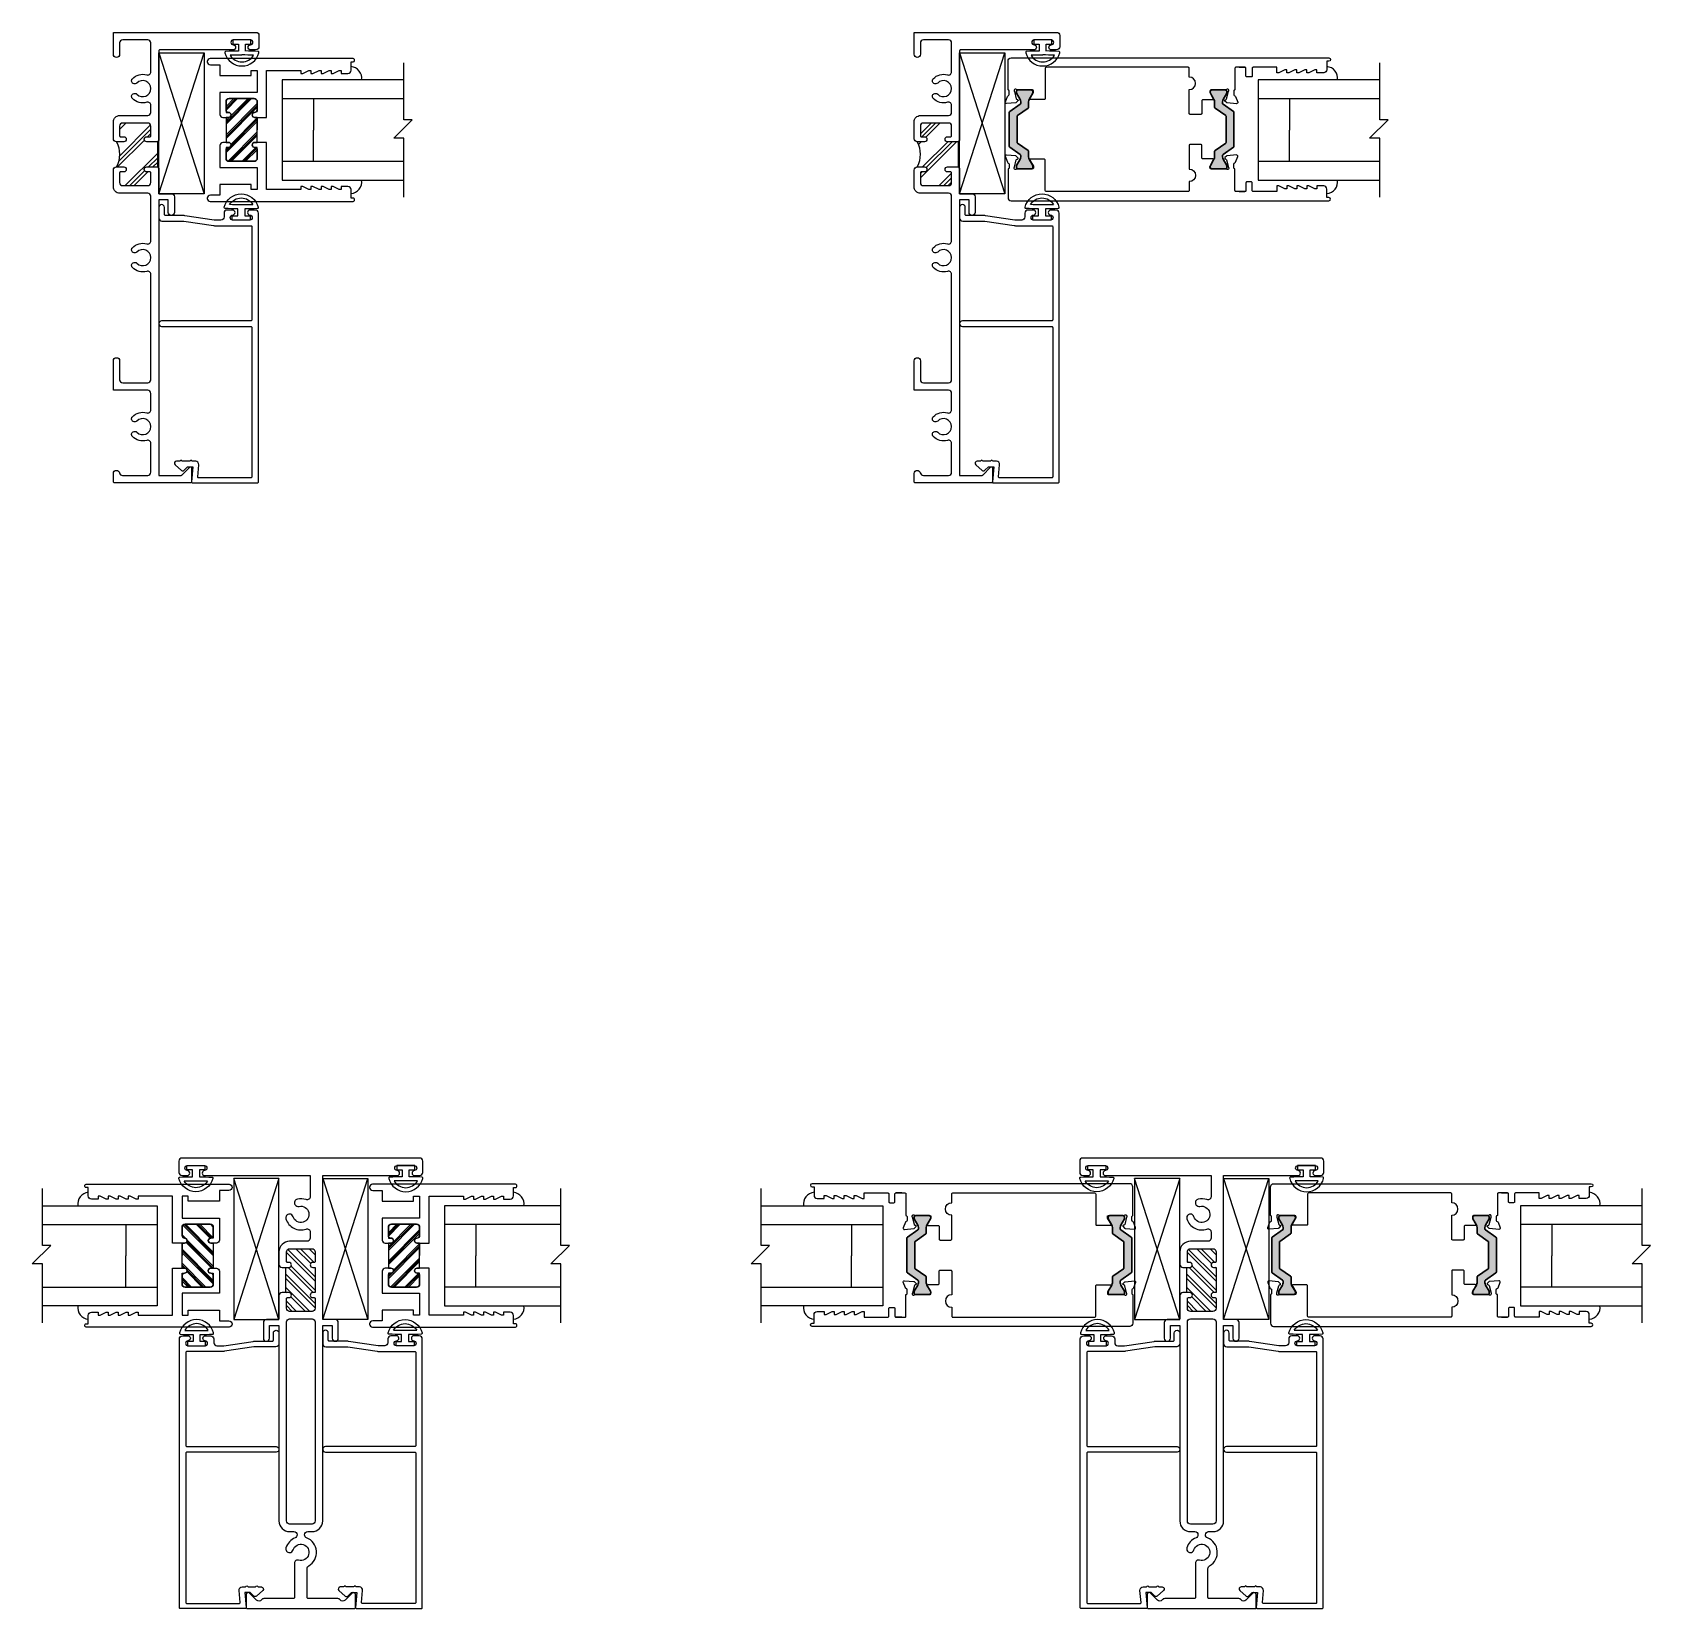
# Model space of a CAD drawing. Extents: x -7 to 79, y -106 to 76.
# Drawn here: x 5.76 to 21.93, y -7.96 to 7.78 of the extents above; entities that cross this region are included whole.
import ezdxf

# ---------------------------------------------------------------- set-up
doc = ezdxf.new("R2010")
doc.units = 0
doc.header["$MEASUREMENT"] = 0
doc.layers.get('0').update_dxf_attribs({"linetype": 'CONTINUOUS'})
for name, color, linetype in [('FRAME', 1, 'CONTINUOUS'), ('GEOMETRY', 1, 'CONTINUOUS'), ('GLASS', 7, 'CONTINUOUS'), ('MISC.', 7, 'CONTINUOUS'), ('TEXT', 7, 'CONTINUOUS'), ('VENT', 5, 'CONTINUOUS')]:
    doc.layers.add(name, color=color, linetype=linetype)

# ---------------------------------------------------------------- blocks, each defined once
blk = doc.blocks.new('3073 FIXED STILE')
at = {"linetype": 'Continuous'}
h = blk.add_hatch(dxfattribs=at)
h.set_pattern_fill('PLAST', scale=0.4, angle=-45, style=0)
h.set_pattern_definition([(315, (-24.43819, 6.21396), (0.07071068, 0.07071068), []), (315, (-24.42935, 6.2228), (0.07071068, 0.07071068), []), (315, (-24.42051, 6.23164), (0.07071068, 0.07071068), [])])
edge = h.paths.add_edge_path()
edge.add_line((0, 0.125), (0, -0.125))
edge.add_line((0, -0.125), (-0.027, -0.125))
edge.add_arc((-0.027, -0.15), 0.025, 90, 274.5812)
edge.add_line((-0.025, -0.175), (0, -0.175))
edge.add_line((0, -0.175), (0, -0.282))
edge.add_arc((-0.031, -0.282), 0.031, 270, 360, ccw=False)
edge.add_line((-0.031, -0.313), (-0.281, -0.313))
edge.add_arc((-0.281, -0.282), 0.031, 180, 270, ccw=False)
edge.add_line((-0.312, -0.282), (-0.312, -0.175))
edge.add_line((-0.312, -0.175), (-0.287, -0.175))
edge.add_arc((-0.287, -0.15), 0.025, 270, 445.4188)
edge.add_line((-0.285, -0.125), (-0.312, -0.125))
edge.add_line((-0.312, -0.125), (-0.312, 0.125))
edge.add_line((-0.312, 0.125), (-0.287, 0.125))
edge.add_arc((-0.287, 0.15), 0.025, 270, 445.4188)
edge.add_arc((-0.283, 0.205), 0.0297, 188.9864, 265.4188, ccw=False)
edge.add_line((-0.312, 0.2), (-0.312, 0.282))
edge.add_arc((-0.281, 0.282), 0.031, 90, 180, ccw=False)
edge.add_line((-0.281, 0.313), (-0.031, 0.313))
edge.add_arc((-0.031, 0.282), 0.031, 0, 90, ccw=False)
edge.add_line((0, 0.282), (0, 0.175))
edge.add_line((0, 0.175), (-0.025, 0.175))
edge.add_arc((-0.025, 0.15), 0.025, 90, 269.9954)
edge.add_line((-0.025, 0.125), (0, 0.125))
at = {"color": 7}
blk.add_line((-0.312, 0.125), (-0.312, 0), dxfattribs=at)
for points in [[(-0.312, 0.2, 0.414214), (-0.287, 0.175, -0.414214), (-0.262, 0.15), (-0.262, 0.149, -0.414214), (-0.286, 0.125), (-0.406, 0.125), (-0.406, 0.595), (-0.749, 0.595), (-0.749, 0.565), (-0.769, 0.565), (-0.829, 0.595), (-0.849, 0.595), (-0.849, 0.565), (-0.869, 0.565), (-0.929, 0.595), (-0.949, 0.595), (-0.949, 0.565), (-0.969, 0.565), (-1.029, 0.595), (-1.049, 0.595), (-1.049, 0.565), (-1.069, 0.565), (-1.129, 0.595), (-1.149, 0.595), (-1.149, 0.565), (-1.218, 0.565, -0.414214), (-1.249, 0.596), (-1.249, 0.681), (-1.27, 0.681, -0.414214), (-1.285, 0.696), (-1.285, 0.698, -0.414214), (-1.27, 0.713), (0.151, 0.713), (0.157, 0.713, -0.414214), (0.187, 0.683), (0.187, 0.682, -0.414214), (0.156, 0.651), (0.062, 0.651), (0.062, 0.544), (-0.25, 0.544), (-0.25, 0.594), (-0.312, 0.594), (-0.312, 0.375), (0.062, 0.375), (0.062, 0.156, -0.414214), (0.031, 0.125), (-0.026, 0.125, -0.414214), (-0.05, 0.149), (-0.05, 0.151, -0.414214), (-0.026, 0.175), (-0.025, 0.175, 0.414214), (0, 0.2), (0, 0.282, 0.414214), (-0.031, 0.313), (-0.281, 0.313, 0.414214), (-0.312, 0.282)], [(-1.285, -0.696, -0.414214), (-1.27, -0.681), (-1.249, -0.681), (-1.249, -0.596, -0.414214), (-1.218, -0.565), (-1.149, -0.565), (-1.149, -0.595), (-1.129, -0.595), (-1.069, -0.565), (-1.049, -0.565), (-1.049, -0.595), (-1.029, -0.595), (-0.969, -0.565), (-0.949, -0.565), (-0.949, -0.595), (-0.929, -0.595), (-0.869, -0.565), (-0.849, -0.565), (-0.849, -0.595), (-0.829, -0.595), (-0.769, -0.565), (-0.749, -0.565), (-0.749, -0.595), (-0.406, -0.595), (-0.406, -0.125), (-0.286, -0.125, -0.414214), (-0.262, -0.149), (-0.262, -0.15, -0.414214), (-0.287, -0.175, 0.414214), (-0.312, -0.2), (-0.312, -0.282, 0.414214), (-0.281, -0.313), (-0.031, -0.313, 0.414214), (0, -0.282), (0, -0.2, 0.414214), (-0.025, -0.175), (-0.026, -0.175, -0.414214), (-0.05, -0.151), (-0.05, -0.149, -0.414214), (-0.026, -0.125), (0.031, -0.125, -0.414214), (0.062, -0.156), (0.062, -0.375), (-0.312, -0.375), (-0.312, -0.594), (-0.25, -0.594), (-0.25, -0.544), (0.062, -0.544), (0.062, -0.651), (0.156, -0.651, -0.414214), (0.187, -0.682), (0.187, -0.683, -0.414214), (0.157, -0.713), (0.151, -0.713), (-1.27, -0.713, -0.414214), (-1.285, -0.698)]]:
    blk.add_lwpolyline(points, format="xyb", close=True)
blk.add_lwpolyline([(0, 0.125), (0, -0.125), (-0.027, -0.125, 1.0408), (-0.025, -0.175), (0, -0.175), (0, -0.282, -0.414214), (-0.031, -0.313), (-0.281, -0.313, -0.414214), (-0.312, -0.282), (-0.312, -0.175), (-0.287, -0.175, 0.9608), (-0.285, -0.125), (-0.312, -0.125), (-0.312, 0.125), (-0.287, 0.125, 0.9608), (-0.285, 0.175, -0.346439), (-0.312, 0.2), (-0.312, 0.282, -0.414214), (-0.281, 0.313), (-0.031, 0.313, -0.414214), (0, 0.282), (0, 0.175), (-0.025, 0.175, 0.99996), (-0.025, 0.125)], format="xyb", close=True, dxfattribs=at)
blk = doc.blocks.new('3773-Lead Stile')
h = blk.add_hatch(color=7)
h.dxf.hatch_style = 1
h.paths.add_polyline_path([(0.148, 0.131, -0.244698), (0.152, 0.137), (0.258, 0.211, 0.244698), (0.263, 0.221), (0.263, 0.276, -0.131652), (0.269, 0.299), (0.282, 0.323), (0.305, 0.362, 0.131652), (0.306, 0.366), (0.306, 0.378, 0.414214), (0.29, 0.394), (0.156, 0.394, 0.414214), (0.141, 0.378), (0.141, 0.366, 0.131652), (0.142, 0.362), (0.164, 0.323), (0.178, 0.299, -0.131652), (0.184, 0.276), (0.184, 0.262, -0.244698), (0.179, 0.252), (0.075, 0.179, 0.244698), (0.07, 0.17), (0.07, -0.17, 0.244698), (0.075, -0.179), (0.179, -0.252, -0.103471), (0.182, -0.256, -0.13774), (0.184, -0.262), (0.184, -0.276, -0.131652), (0.178, -0.299), (0.142, -0.362, 0.131652), (0.141, -0.366), (0.141, -0.378, 0.414214), (0.156, -0.394), (0.29, -0.394, 0.414214), (0.306, -0.378), (0.306, -0.366, 0.137872), (0.305, -0.361), (0.305, -0.361), (0.269, -0.299, -0.131652), (0.263, -0.276), (0.263, -0.221, 0.244698), (0.258, -0.211), (0.152, -0.137, -0.244698), (0.148, -0.131)])
h = blk.add_hatch(color=7)
h.dxf.hatch_style = 1
h.paths.add_polyline_path([(2.315, 0.17, 0.244698), (2.31, 0.179), (2.206, 0.252, -0.244698), (2.2, 0.262), (2.2, 0.276, -0.131652), (2.207, 0.299), (2.22, 0.323), (2.243, 0.362, 0.131652), (2.244, 0.366), (2.244, 0.378, 0.414214), (2.228, 0.394), (2.094, 0.394, 0.414214), (2.078, 0.378), (2.078, 0.366, 0.131652), (2.08, 0.362), (2.102, 0.323), (2.115, 0.299, -0.131652), (2.122, 0.276), (2.122, 0.221, 0.244698), (2.127, 0.211), (2.233, 0.137, -0.244698), (2.236, 0.131), (2.236, -0.131, -0.244698), (2.233, -0.137), (2.127, -0.211, 0.244698), (2.122, -0.221), (2.122, -0.276, -0.131652), (2.115, -0.299), (2.08, -0.362, 0.131652), (2.078, -0.366), (2.078, -0.378, 0.414214), (2.094, -0.394), (2.228, -0.394, 0.414214), (2.244, -0.378), (2.244, -0.366, 0.131652), (2.243, -0.362), (2.207, -0.299, -0.131652), (2.2, -0.276), (2.2, -0.262, -0.13774), (2.202, -0.256, -0.103471), (2.206, -0.252), (2.31, -0.179, 0.244698), (2.315, -0.17)])
for points in [[(2.367, 0.62), (2.425, 0.62), (2.335, 0.62, 0.414214), (2.325, 0.61), (2.325, 0.394, 0.414214), (2.313, 0.382), (2.313, 0.346, 0.359508), (2.323, 0.335, -0.263725), (2.331, 0.327), (2.352, 0.272, -0.548619), (2.339, 0.256), (2.246, 0.264, -0.176327), (2.239, 0.268), (2.225, 0.282, -0.57735), (2.228, 0.295), (2.233, 0.296, 0.267949), (2.241, 0.305), (2.261, 0.38, 0.065543), (2.262, 0.383), (2.262, 0.39, 0.6885), (2.241, 0.398, -0.213422), (2.232, 0.394), (2.086, 0.394, 0.414214), (2.075, 0.382), (2.075, 0.373, 0.137872), (2.076, 0.367), (2.11, 0.307, -0.585524), (2.103, 0.295), (2.003, 0.295, 0.414214), (1.993, 0.285), (1.993, 0.16, -0.414214), (1.983, 0.15), (1.878, 0.15, -0.414214), (1.868, 0.16), (1.868, 0.397, 1), (1.868, 0.522), (1.868, 0.61, 0.414214), (1.858, 0.62), (0.438, 0.62, 0.406968), (0.428, 0.609), (0.428, 0.307, -0.414214), (0.418, 0.297), (0.282, 0.297, -0.585524), (0.276, 0.309), (0.312, 0.367, 0.137872), (0.313, 0.374), (0.313, 0.382, 0.414214), (0.302, 0.394), (0.149, 0.394, -0.213422), (0.141, 0.398, 0.6885), (0.12, 0.39), (0.12, 0.381, 0.065543), (0.121, 0.378), (0.14, 0.306, 0.267949), (0.148, 0.298), (0.153, 0.297, -0.57735), (0.156, 0.284), (0.142, 0.27, -0.176327), (0.135, 0.266), (0.043, 0.258, -0.548619), (0.031, 0.274), (0.031, 0.274), (0.051, 0.328, -0.263725), (0.06, 0.336, 0.359508), (0.069, 0.347), (0.069, 0.382, 0.414214), (0.058, 0.394), (0.058, 0.681, -0.414214), (0.089, 0.713), (3.263, 0.713, -1), (3.263, 0.681), (3.243, 0.681), (3.243, 0.596, -0.414214), (3.212, 0.565), (3.143, 0.565), (3.143, 0.595), (3.123, 0.595), (3.063, 0.565), (3.043, 0.565), (3.043, 0.595), (3.023, 0.595), (2.963, 0.565), (2.943, 0.565), (2.943, 0.595), (2.923, 0.595), (2.863, 0.565), (2.843, 0.565), (2.843, 0.595), (2.823, 0.595), (2.763, 0.565), (2.743, 0.565), (2.743, 0.62), (2.507, 0.62, 0.414214), (2.497, 0.61), (2.497, 0.533, -0.414214), (2.487, 0.523), (2.445, 0.523, -0.414214), (2.435, 0.533), (2.435, 0.61, 0.414214), (2.425, 0.62)], [(2.367, -0.62), (2.425, -0.62), (2.335, -0.62, -0.414214), (2.325, -0.61), (2.325, -0.394, -0.414214), (2.313, -0.382), (2.313, -0.346, -0.359508), (2.323, -0.335, 0.263725), (2.331, -0.327), (2.352, -0.272, 0.548619), (2.339, -0.256), (2.246, -0.264, 0.176327), (2.239, -0.268), (2.225, -0.282, 0.57735), (2.228, -0.295), (2.233, -0.296, -0.267949), (2.241, -0.305), (2.261, -0.38, -0.065543), (2.262, -0.383), (2.262, -0.39, -0.6885), (2.241, -0.398, 0.213422), (2.232, -0.394), (2.086, -0.394, -0.414214), (2.075, -0.382), (2.075, -0.373, -0.137872), (2.076, -0.367), (2.11, -0.307, 0.585524), (2.103, -0.295), (2.003, -0.295, -0.414214), (1.993, -0.285), (1.993, -0.16, 0.414214), (1.983, -0.15), (1.878, -0.15, 0.414214), (1.868, -0.16), (1.868, -0.397, -1), (1.868, -0.522), (1.868, -0.61, -0.414214), (1.858, -0.62), (0.438, -0.62, -0.406968), (0.428, -0.609), (0.428, -0.307, 0.414214), (0.418, -0.297), (0.282, -0.297, 0.585524), (0.276, -0.309), (0.312, -0.367, -0.137872), (0.313, -0.374), (0.313, -0.382, -0.414214), (0.302, -0.394), (0.149, -0.394, 0.213422), (0.141, -0.398, -0.6885), (0.12, -0.39), (0.12, -0.381, -0.065543), (0.121, -0.378), (0.14, -0.306, -0.267949), (0.148, -0.298), (0.153, -0.297, 0.57735), (0.156, -0.284), (0.142, -0.27, 0.176327), (0.135, -0.266), (0.043, -0.258, 0.548619), (0.031, -0.274), (0.031, -0.274), (0.051, -0.328, 0.263725), (0.06, -0.336, -0.359508), (0.069, -0.347), (0.069, -0.382, -0.414214), (0.058, -0.394), (0.058, -0.681, 0.414214), (0.089, -0.713), (3.263, -0.713, 1), (3.263, -0.681), (3.243, -0.681), (3.243, -0.596, 0.414214), (3.212, -0.565), (3.143, -0.565), (3.143, -0.595), (3.123, -0.595), (3.063, -0.565), (3.043, -0.565), (3.043, -0.595), (3.023, -0.595), (2.963, -0.565), (2.943, -0.565), (2.943, -0.595), (2.923, -0.595), (2.863, -0.565), (2.843, -0.565), (2.843, -0.595), (2.823, -0.595), (2.763, -0.565), (2.743, -0.565), (2.743, -0.62), (2.507, -0.62, -0.414214), (2.497, -0.61), (2.497, -0.533, 0.414214), (2.487, -0.523), (2.445, -0.523, 0.414214), (2.435, -0.533), (2.435, -0.61, -0.414214), (2.425, -0.62)]]:
    blk.add_lwpolyline(points, format="xyb")
at = {"color": 7, "lineweight": 30}
for points in [[(0.148, 0.131), (0.148, -0.131, 0.244698), (0.152, -0.137), (0.258, -0.211, -0.244698), (0.263, -0.221), (0.263, -0.276, 0.131652), (0.269, -0.299), (0.305, -0.362, -0.131652), (0.306, -0.366), (0.306, -0.378, -0.414214), (0.29, -0.394), (0.156, -0.394, -0.414214), (0.141, -0.378), (0.141, -0.366, -0.131652), (0.142, -0.362), (0.178, -0.299, 0.131652), (0.184, -0.276), (0.184, -0.262, 0.13774), (0.182, -0.256, 0.103471), (0.179, -0.252), (0.075, -0.179, -0.244698), (0.07, -0.17), (0.07, 0.17, -0.244698), (0.075, 0.179), (0.179, 0.252, 0.244698), (0.184, 0.262), (0.184, 0.276, 0.131652), (0.178, 0.299), (0.164, 0.323), (0.142, 0.362, -0.131652), (0.141, 0.366), (0.141, 0.378, -0.414214), (0.156, 0.394), (0.29, 0.394, -0.414214), (0.306, 0.378), (0.306, 0.366, -0.131652), (0.305, 0.362), (0.282, 0.323), (0.269, 0.299, 0.131652), (0.263, 0.276), (0.263, 0.221, -0.244698), (0.258, 0.211), (0.152, 0.137, 0.244698)], [(2.236, 0.131), (2.236, -0.131, -0.244698), (2.233, -0.137), (2.127, -0.211, 0.244698), (2.122, -0.221), (2.122, -0.276, -0.131652), (2.115, -0.299), (2.08, -0.362, 0.131652), (2.078, -0.366), (2.078, -0.378, 0.414214), (2.094, -0.394), (2.228, -0.394, 0.414214), (2.244, -0.378), (2.244, -0.366, 0.131652), (2.243, -0.362), (2.207, -0.299, -0.131652), (2.2, -0.276), (2.2, -0.262, -0.13774), (2.202, -0.256, -0.103471), (2.206, -0.252), (2.31, -0.179, 0.244698), (2.315, -0.17), (2.315, 0.17, 0.244698), (2.31, 0.179), (2.206, 0.252, -0.244698), (2.2, 0.262), (2.2, 0.276, -0.131652), (2.207, 0.299), (2.22, 0.323), (2.243, 0.362, 0.131652), (2.244, 0.366), (2.244, 0.378, 0.414214), (2.228, 0.394), (2.094, 0.394, 0.414214), (2.078, 0.378), (2.078, 0.366, 0.131652), (2.08, 0.362), (2.102, 0.323), (2.115, 0.299, -0.131652), (2.122, 0.276), (2.122, 0.221, 0.244698), (2.127, 0.211), (2.233, 0.137, -0.244698)]]:
    blk.add_lwpolyline(points, format="xyb", close=True, dxfattribs=at)
blk = doc.blocks.new('25031')
at = {"layer": 'GEOMETRY', "color": 5}
for p, q in [((-0.035, 0.042), (-0.09, 0.042)), ((-0.09, 0.042), (-0.09, 0)), ((-0.09, 0), (0.09, 0)), ((-0.035, 0.112), (-0.035, 0.042)), ((0.035, 0.042), (0.035, 0.112)), ((0.09, 0.042), (0.035, 0.042)), ((0.09, 0), (0.09, 0.042))]:
    blk.add_line(p, q, dxfattribs=at)
for centre, radius, start, end in [((0, 0.086), 0.175, 14.1622, 165.8685), ((0, 0.086), 0.135, 30.4808, 149.5259), ((-0.16, 0.126), 0.01, 165.8685, 267.1063), ((0, 3.29), 3.179, 267.1063, 269.3654), ((0, 3.29), 3.139, 267.8759, 269.9963), ((0.005, 3.056), 2.904, 269.9005, 272.1922), ((0.005, 3.056), 2.944, 270.5829, 273.0223), ((0.16, 0.126), 0.01, 273.0223, 14.1622)]:
    blk.add_arc(centre, radius, start, end, dxfattribs=at)
blk = doc.blocks.new('3809 BLOCK FRAME')
h = blk.add_hatch()
h.set_pattern_fill('PLAST', color=256, angle=45, style=0)
h.set_pattern_definition([(45, (-4.25098, -6.643), (-0.176777, 0.176777), []), (45, (-4.27308, -6.6209), (-0.176777, 0.176777), []), (45, (-4.29517, -6.5988), (-0.176777, 0.176777), [])])
edge = h.paths.add_edge_path()
edge.add_arc((-0.937, 0.093), 0.031, 270, 360, ccw=False)
edge.add_line((-0.937, 0.062), (-1.033, 0.062))
edge.add_arc((-1.033, 0.072), 0.01, 180, 270, ccw=False)
edge.add_line((-1.043, 0.072), (-1.043, 0.103))
edge.add_arc((-1.068, 0.103), 0.025, 360, 450)
edge.add_arc((-1.068, 0.103), 0.025, 90, 180)
edge.add_line((-1.093, 0.103), (-1.093, 0.031))
edge.add_arc((-1.218, -0.221), 0.281, 63.5092, 116.4908)
edge.add_line((-1.344, 0.031), (-1.344, 0.103))
edge.add_arc((-1.369, 0.103), 0.025, 0, 90)
edge.add_arc((-1.369, 0.103), 0.025, 90, 180)
edge.add_line((-1.394, 0.103), (-1.394, 0.072))
edge.add_arc((-1.404, 0.072), 0.01, 270, 360, ccw=False)
edge.add_line((-1.404, 0.062), (-1.5, 0.062))
edge.add_arc((-1.5, 0.093), 0.031, 180, 270, ccw=False)
edge.add_line((-1.531, 0.093), (-1.531, 0.343))
edge.add_arc((-1.5, 0.343), 0.031, 90, 180, ccw=False)
edge.add_line((-1.5, 0.374), (-1.404, 0.374))
edge.add_arc((-1.404, 0.364), 0.01, 0, 90, ccw=False)
edge.add_line((-1.394, 0.364), (-1.394, 0.333))
edge.add_arc((-1.369, 0.333), 0.025, 180, 270)
edge.add_arc((-1.369, 0.333), 0.025, 270, 360)
edge.add_line((-1.344, 0.333), (-1.344, 0.439))
edge.add_line((-1.344, 0.439), (-1.093, 0.439))
edge.add_line((-1.093, 0.439), (-1.093, 0.333))
edge.add_arc((-1.068, 0.333), 0.025, 180, 270)
edge.add_arc((-1.068, 0.333), 0.025, 270, 360)
edge.add_line((-1.043, 0.333), (-1.043, 0.364))
edge.add_arc((-1.033, 0.364), 0.01, 90, 180, ccw=False)
edge.add_line((-1.033, 0.374), (-0.937, 0.374))
edge.add_arc((-0.937, 0.343), 0.031, 0, 90, ccw=False)
edge.add_line((-0.906, 0.343), (-0.906, 0.093))
blk.add_line((-1.093, 0.439), (-1.344, 0.439))
for points in [[(-1.093, 0.439), (-1.093, 0.333, 0.414214), (-1.068, 0.308, 0.414214), (-1.043, 0.333), (-1.043, 0.364, -0.414214), (-1.033, 0.374), (-0.937, 0.374, -0.414214), (-0.906, 0.343), (-0.906, 0.093, -0.414214), (-0.937, 0.062), (-1.033, 0.062, -0.414214), (-1.043, 0.072), (-1.043, 0.103, 0.414214), (-1.068, 0.128), (-1.068, 0.128, 0.414214), (-1.093, 0.103), (-1.093, 0.031, 0.414214), (-1.062, 0), (-0.893, 0, 0.414214), (-0.831, 0.062), (-0.831, 0.343, -0.414214), (-0.8, 0.374), (-0.729, 0.374, -0.5024), (-0.699, 0.334, 0.280293), (-0.661, 0.19, 0.498955), (-0.613, 0.198), (-0.613, 0.198, 0.334263), (-0.618, 0.235, -2.470836), (-0.506, 0.235, 0.334263), (-0.511, 0.198, 0.498955), (-0.463, 0.19, 0.280293), (-0.425, 0.334, -0.5024), (-0.395, 0.374), (-0.106, 0.374, -0.414214), (-0.075, 0.343), (-0.075, 0.093, -0.414214), (-0.106, 0.062), (-0.219, 0.062, 0.414214), (-0.25, 0.031, 0.414214), (-0.219, 0), (0, 0), (0, 1.423, 0.414214), (-0.031, 1.454), (-0.144, 1.454, 0.414214), (-0.175, 1.423), (-0.175, 1.371, 0.414214), (-0.15, 1.346), (-0.15, 1.346, 0.399638), (-0.125, 1.37, -0.399638), (-0.1, 1.394), (-0.1, 1.394, -0.414214), (-0.075, 1.369), (-0.075, 1.199, -0.414214), (-0.1, 1.174), (-0.1, 1.174, -0.399638), (-0.125, 1.198, 0.399638), (-0.15, 1.221, 0.414214), (-0.175, 1.196), (-0.175, 0.464, -0.414214), (-0.185, 0.454), (-1.078, 0.454), (-1.093, 0.439)], [(-1.344, 0.439), (-1.344, 0.439), (-1.359, 0.454), (-1.612, 0.454), (-1.612, 0.579, 0.414214), (-1.643, 0.61), (-1.799, 0.61, 0.414214), (-1.83, 0.579, 0.414214), (-1.799, 0.548), (-1.674, 0.548), (-1.674, 0.454), (-4.425, 0.454), (-4.425, 0.678, -0.198912), (-4.422, 0.685), (-4.343, 0.764, 0.668179), (-4.35, 0.781), (-4.49, 0.781, 0.414214), (-4.5, 0.771), (-4.5, 0.01, 0.414214), (-4.49, 0), (-4.406, 0, 0.414214), (-4.375, 0.031, 0.358249), (-4.4, 0.061, -0.358249), (-4.425, 0.092), (-4.425, 0.343, -0.414214), (-4.394, 0.374), (-4.105, 0.374, -0.5024), (-4.075, 0.334, 0.280293), (-4.037, 0.19, 0.498955), (-3.989, 0.198, 0.334263), (-3.994, 0.235, -2.470836), (-3.882, 0.235, 0.334263), (-3.887, 0.198, 0.498955), (-3.839, 0.19, 0.280293), (-3.801, 0.334, -0.5024), (-3.771, 0.374), (-3.606, 0.374, -0.414214), (-3.575, 0.343), (-3.575, 0), (-3.281, 0, 0.414214), (-3.25, 0.031, 0.414214), (-3.281, 0.062), (-3.469, 0.062, -0.414214), (-3.5, 0.093), (-3.5, 0.343, -0.414214), (-3.469, 0.374), (-2.417, 0.374, -0.5024), (-2.387, 0.334, 0.280293), (-2.349, 0.19, 0.498955), (-2.301, 0.198, 0.334263), (-2.306, 0.235, -2.470836), (-2.194, 0.235, 0.334263), (-2.199, 0.198, 0.498955), (-2.151, 0.19, 0.280293), (-2.113, 0.334, -0.5024), (-2.083, 0.374), (-1.637, 0.374, -0.414214), (-1.606, 0.343), (-1.606, 0.062, 0.414214), (-1.544, 0), (-1.375, 0, 0.414214), (-1.344, 0.031), (-1.344, 0.103, 0.414214), (-1.369, 0.128, 0.414214), (-1.394, 0.103), (-1.394, 0.072, -0.414214), (-1.404, 0.062), (-1.5, 0.062, -0.414214), (-1.531, 0.093), (-1.531, 0.343, -0.414214), (-1.5, 0.374), (-1.404, 0.374, -0.414214), (-1.394, 0.364), (-1.394, 0.333, 0.414214), (-1.369, 0.308, 0.414214), (-1.344, 0.333), (-1.344, 0.439)]]:
    blk.add_lwpolyline(points, format="xyb")
blk.add_arc((-1.218, -0.221), 0.281, 63.5092, 116.4908)

msp = doc.modelspace()

# ---------------------------------------------------------------- hatches: boundary and pattern name
h = msp.add_hatch()
h.set_pattern_fill('ANSI32', color=256, scale=0.25, angle=90, style=0)
h.set_pattern_definition([(135, (-10.16919, -13.25056), (-0.06629126, -0.06629126), []), (135, (-10.16919, -13.20637), (-0.06629126, -0.06629126), [])])
h.paths.add_polyline_path([(8.584, -4.805), (8.584, -4.554), (8.559, -4.554, -1), (8.559, -4.504), (8.574, -4.504, 0.414214), (8.584, -4.494), (8.584, -4.398, 0.414214), (8.553, -4.367), (8.328, -4.367, 0.414214), (8.297, -4.398), (8.297, -4.494, 0.414214), (8.307, -4.504), (8.322, -4.504, -1), (8.322, -4.554), (8.288, -4.554), (8.288, -4.805), (8.322, -4.805, -1), (8.322, -4.855), (8.307, -4.855, 0.414214), (8.297, -4.865), (8.297, -4.961, 0.414214), (8.328, -4.992), (8.553, -4.992, 0.414214), (8.584, -4.961), (8.584, -4.865, 0.414214), (8.574, -4.855), (8.559, -4.855, -1), (8.559, -4.805)])
h = msp.add_hatch()
h.set_pattern_fill('ANSI32', color=256, scale=0.25, angle=90, style=0)
h.set_pattern_definition([(135, (-1.16919, -13.25056), (-0.06629126, -0.06629126), []), (135, (-1.16919, -13.20637), (-0.06629126, -0.06629126), [])])
h.paths.add_polyline_path([(17.584, -4.805), (17.584, -4.554), (17.559, -4.554, -1), (17.559, -4.504), (17.574, -4.504, 0.414214), (17.584, -4.494), (17.584, -4.398, 0.414214), (17.553, -4.367), (17.328, -4.367, 0.414214), (17.297, -4.398), (17.297, -4.494, 0.414214), (17.307, -4.504), (17.322, -4.504, -1), (17.322, -4.554), (17.288, -4.554), (17.288, -4.805), (17.322, -4.805, -1), (17.322, -4.855), (17.307, -4.855, 0.414214), (17.297, -4.865), (17.297, -4.961, 0.414214), (17.328, -4.992), (17.553, -4.992, 0.414214), (17.584, -4.961), (17.584, -4.865, 0.414214), (17.574, -4.855), (17.559, -4.855, -1), (17.559, -4.805)])

# ---------------------------------------------------------------- linework, layer by layer
at = {"color": 7}
for p, q in [((9.471, 7.118), (8.254, 7.118)), ((8.567, 7.118), (8.567, 6.806)), ((19.22, 7.118), (18.003, 7.118)), ((18.316, 7.118), (18.316, 6.806)), ((8.567, 6.493), (8.567, 6.806)), ((18.316, 6.493), (18.316, 6.806)), ((9.471, 6.493), (8.254, 6.493)), ((19.22, 6.493), (18.003, 6.493)), ((5.86, -4.125), (7.005, -4.125)), ((6.692, -4.125), (6.692, -4.437)), ((11.039, -4.125), (9.877, -4.125)), ((10.189, -4.125), (10.189, -4.437)), ((13.04, -4.125), (14.256, -4.125)), ((13.943, -4.125), (13.943, -4.437)), ((21.842, -4.125), (20.626, -4.125)), ((20.938, -4.125), (20.938, -4.437)), ((6.692, -4.75), (6.692, -4.437)), ((10.189, -4.75), (10.189, -4.437)), ((13.943, -4.75), (13.943, -4.437)), ((20.938, -4.75), (20.938, -4.437)), ((5.86, -4.75), (7.005, -4.75)), ((11.039, -4.75), (9.877, -4.75)), ((13.04, -4.75), (14.256, -4.75)), ((21.842, -4.75), (20.626, -4.75))]:
    msp.add_line(p, q, dxfattribs=at)
for points in [[(9.471, 7.306), (8.254, 7.306), (8.254, 6.806), (8.254, 6.306), (9.471, 6.306)], [(19.22, 7.306), (18.003, 7.306), (18.003, 6.806), (18.003, 6.306), (19.22, 6.306)], [(5.86, -3.937), (7.005, -3.937), (7.005, -4.437), (7.005, -4.937), (5.86, -4.937)], [(11.039, -3.937), (9.877, -3.937), (9.877, -4.437), (9.877, -4.937), (11.039, -4.937)], [(13.04, -3.937), (14.256, -3.937), (14.256, -4.437), (14.256, -4.937), (13.04, -4.937)], [(21.842, -3.937), (20.626, -3.937), (20.626, -4.437), (20.626, -4.937), (21.842, -4.937)]]:
    msp.add_lwpolyline(points, dxfattribs=at)
for centre, start, end in [((8.933, 7.324), 350.759, 85.3773), ((18.682, 7.324), 350.759, 85.3773), ((8.933, 6.287), 274.6227, 9.241), ((18.682, 6.287), 274.6227, 9.241), ((6.327, -3.919), 94.6227, 189.241), ((10.555, -3.919), 350.759, 85.3773), ((13.578, -3.919), 94.6227, 189.241), ((21.304, -3.919), 350.759, 85.3773), ((6.327, -4.956), 170.759, 265.3773), ((10.555, -4.956), 274.6227, 9.241), ((13.578, -4.956), 170.759, 265.3773), ((21.304, -4.956), 274.6227, 9.241)]:
    msp.add_arc(centre, 0.116, start, end)
at = {"layer": 'FRAME'}
for points in [[(7.942, 3.332), (7.42, 3.332, -0.440011), (7.41, 3.343), (7.421, 3.464, 0.440011), (7.39, 3.498), (7.361, 3.498, -0.267949), (7.352, 3.503, 0.57735), (7.335, 3.503, -0.267949), (7.326, 3.498), (7.261, 3.498, -0.267949), (7.252, 3.503, 0.57735), (7.235, 3.503, -0.267949), (7.226, 3.498), (7.197, 3.498, 0.691708), (7.184, 3.463), (7.248, 3.407, 0.395486), (7.275, 3.408), (7.309, 3.442), (7.363, 3.442), (7.349, 3.293, 0.440011), (7.359, 3.282), (8.007, 3.282, 0.414214), (8.017, 3.292), (8.017, 5.976, 0.414214), (7.986, 6.007), (7.933, 6.007, 0.975), (7.932, 5.957, -0.975), (7.93, 5.907), (7.76, 5.907, -0.975), (7.759, 5.957, 0.975), (7.758, 6.007), (7.704, 6.007, 0.414214), (7.673, 5.976), (7.673, 5.938, -0.414214), (7.642, 5.907), (7.579, 5.907, -0.035412), (7.575, 5.907), (7.281, 5.951, 0.035412), (7.268, 5.952), (7.088, 5.952, -0.414214), (7.078, 5.962), (7.078, 6.034, 1), (7.022, 6.034), (7.022, 5.927, 0.414214), (7.053, 5.896), (7.268, 5.896, -0.035412), (7.273, 5.895), (7.567, 5.852, 0.035412), (7.579, 5.851), (7.942, 5.851, -0.414214), (7.952, 5.841), (7.952, 4.91, -0.414214), (7.942, 4.9), (7.05, 4.9, 1), (7.05, 4.844), (7.942, 4.844, -0.414214), (7.952, 4.834), (7.952, 3.342, -0.414214)], [(15.942, 3.332), (15.42, 3.332, -0.440011), (15.41, 3.343), (15.421, 3.464, 0.440011), (15.39, 3.498), (15.361, 3.498, -0.267949), (15.352, 3.503, 0.57735), (15.335, 3.503, -0.267949), (15.326, 3.498), (15.261, 3.498, -0.267949), (15.252, 3.503, 0.57735), (15.235, 3.503, -0.267949), (15.226, 3.498), (15.197, 3.498, 0.691708), (15.184, 3.463), (15.248, 3.407, 0.395486), (15.275, 3.408), (15.309, 3.442), (15.363, 3.442), (15.349, 3.293, 0.440011), (15.359, 3.282), (16.007, 3.282, 0.414214), (16.017, 3.292), (16.017, 5.976, 0.414214), (15.986, 6.007), (15.933, 6.007, 0.975), (15.932, 5.957, -0.975), (15.93, 5.907), (15.76, 5.907, -0.975), (15.759, 5.957, 0.975), (15.758, 6.007), (15.704, 6.007, 0.414214), (15.673, 5.976), (15.673, 5.938, -0.414214), (15.642, 5.907), (15.579, 5.907, -0.035412), (15.575, 5.907), (15.281, 5.951, 0.035412), (15.268, 5.952), (15.088, 5.952, -0.414214), (15.078, 5.962), (15.078, 6.034, 1), (15.022, 6.034), (15.022, 5.927, 0.414214), (15.053, 5.896), (15.268, 5.896, -0.035412), (15.273, 5.895), (15.567, 5.852, 0.035412), (15.579, 5.851), (15.942, 5.851, -0.414214), (15.952, 5.841), (15.952, 4.91, -0.414214), (15.942, 4.9), (15.05, 4.9, 1), (15.05, 4.844), (15.942, 4.844, -0.414214), (15.952, 4.834), (15.952, 3.342, -0.414214)], [(9.628, -3.636, 0.414214), (9.659, -3.605), (9.659, -3.492, 0.414214), (9.628, -3.461), (8.441, -3.461), (7.253, -3.461, 0.414214), (7.222, -3.492), (7.222, -3.605, 0.414214), (7.253, -3.636), (7.305, -3.636, 0.414214), (7.33, -3.611, 0.399638), (7.306, -3.586, -0.399638), (7.282, -3.561), (7.282, -3.561, -0.414214), (7.307, -3.536), (7.477, -3.536, -0.414214), (7.502, -3.561), (7.502, -3.561, -0.399638), (7.478, -3.586, 0.399638), (7.455, -3.611, 0.414214), (7.48, -3.636), (7.531, -3.636), (8.534, -3.636), (8.534, -3.847, -0.517938), (8.493, -3.876, 0.142368), (8.406, -3.871, 0.510157), (8.382, -3.926), (8.383, -3.927, 0.323599), (8.423, -3.944, -2.284894), (8.363, -4.047, 0.323599), (8.329, -4.021), (8.328, -4.021, 0.510157), (8.292, -4.069, 0.42659), (8.493, -4.17, -0.517938), (8.534, -4.199), (8.534, -4.261, -0.414214), (8.503, -4.292), (8.328, -4.292, 0.414214), (8.222, -4.398), (8.222, -4.523, 0.414214), (8.253, -4.554), (8.322, -4.554, 0.414214), (8.347, -4.529, 0.414214), (8.322, -4.504), (8.307, -4.504, -0.414214), (8.297, -4.494), (8.297, -4.398, -0.414214), (8.328, -4.367), (8.553, -4.367, -0.414214), (8.584, -4.398), (8.584, -4.494, -0.414214), (8.574, -4.504), (8.559, -4.504, 0.414214), (8.534, -4.529, 0.414214), (8.559, -4.554), (8.574, -4.554), (8.584, -4.554), (8.584, -4.805), (8.574, -4.805), (8.559, -4.805, 0.414214), (8.534, -4.83, 0.414214), (8.559, -4.855), (8.574, -4.855, -0.414214), (8.584, -4.865), (8.584, -4.961, -0.414214), (8.553, -4.992), (8.328, -4.992, -0.414214), (8.297, -4.961), (8.297, -4.865, -0.414214), (8.307, -4.855), (8.322, -4.855, 0.414214), (8.347, -4.83, 0.414214), (8.322, -4.805), (8.253, -4.805, 0.414214), (8.222, -4.836), (8.222, -5.063, -0.414214), (8.212, -5.073), (8.097, -5.073, 0.414214), (8.066, -5.104), (8.066, -5.26, 0.414214), (8.097, -5.291, 0.414214), (8.128, -5.26), (8.128, -5.135), (8.222, -5.135), (8.222, -7.086, 0.414214), (8.328, -7.192), (8.372, -7.192, -0.414214), (8.403, -7.223), (8.403, -7.225, -0.308174), (8.384, -7.254, 0.227368), (8.292, -7.353, 0.502305), (8.328, -7.401, 0.326072), (8.363, -7.375, -2.386509), (8.418, -7.477, 0.500407), (8.378, -7.507), (8.378, -7.851, -0.414214), (8.368, -7.861), (8.071, -7.861, 0.237131), (8.046, -7.874, -0.457629), (7.999, -7.877), (7.929, -7.807, 0.668179), (7.895, -7.821), (7.895, -7.951, 0.414214), (7.905, -7.961), (8.441, -7.961), (8.976, -7.961, 0.414214), (8.986, -7.951), (8.986, -7.821, 0.668179), (8.952, -7.807), (8.882, -7.877, -0.457629), (8.835, -7.874, 0.237131), (8.81, -7.861), (8.513, -7.861, -0.414214), (8.503, -7.851), (8.503, -7.561, -0.267949), (8.519, -7.534, 0.627979), (8.498, -7.254, -0.308174), (8.478, -7.225), (8.478, -7.223, -0.414214), (8.509, -7.192), (8.553, -7.192, 0.414214), (8.659, -7.086), (8.659, -5.135), (8.753, -5.135), (8.753, -5.26, 0.414214), (8.784, -5.291, 0.414214), (8.815, -5.26), (8.815, -5.104, 0.414214), (8.784, -5.073), (8.659, -5.073), (8.659, -3.636), (9.35, -3.636), (9.402, -3.636, 0.414214), (9.427, -3.611, 0.399638), (9.403, -3.586, -0.399638), (9.379, -3.561), (9.379, -3.561, -0.414214), (9.404, -3.536), (9.574, -3.536, -0.414214), (9.599, -3.561), (9.599, -3.561, -0.399638), (9.575, -3.586, 0.399638), (9.552, -3.611), (9.552, -3.611, 0.414214), (9.577, -3.636)], [(18.628, -3.636, 0.414214), (18.659, -3.605), (18.659, -3.492, 0.414214), (18.628, -3.461), (17.441, -3.461), (16.253, -3.461, 0.414214), (16.222, -3.492), (16.222, -3.605, 0.414214), (16.253, -3.636), (16.305, -3.636, 0.414214), (16.33, -3.611, 0.399638), (16.306, -3.586, -0.399638), (16.282, -3.561), (16.282, -3.561, -0.414214), (16.307, -3.536), (16.477, -3.536, -0.414214), (16.502, -3.561), (16.502, -3.561, -0.399638), (16.478, -3.586, 0.399638), (16.455, -3.611, 0.414214), (16.48, -3.636), (16.531, -3.636), (17.534, -3.636), (17.534, -3.847, -0.517938), (17.493, -3.876, 0.142368), (17.406, -3.871, 0.510157), (17.382, -3.926), (17.383, -3.927, 0.323599), (17.423, -3.944, -2.284894), (17.363, -4.047, 0.323599), (17.329, -4.021), (17.328, -4.021, 0.510157), (17.292, -4.069, 0.42659), (17.493, -4.17, -0.517938), (17.534, -4.199), (17.534, -4.261, -0.414214), (17.503, -4.292), (17.328, -4.292, 0.414214), (17.222, -4.398), (17.222, -4.523, 0.414214), (17.253, -4.554), (17.322, -4.554, 0.414214), (17.347, -4.529, 0.414214), (17.322, -4.504), (17.307, -4.504, -0.414214), (17.297, -4.494), (17.297, -4.398, -0.414214), (17.328, -4.367), (17.553, -4.367, -0.414214), (17.584, -4.398), (17.584, -4.494, -0.414214), (17.574, -4.504), (17.559, -4.504, 0.414214), (17.534, -4.529, 0.414214), (17.559, -4.554), (17.574, -4.554), (17.584, -4.554), (17.584, -4.805), (17.574, -4.805), (17.559, -4.805, 0.414214), (17.534, -4.83, 0.414214), (17.559, -4.855), (17.574, -4.855, -0.414214), (17.584, -4.865), (17.584, -4.961, -0.414214), (17.553, -4.992), (17.328, -4.992, -0.414214), (17.297, -4.961), (17.297, -4.865, -0.414214), (17.307, -4.855), (17.322, -4.855, 0.414214), (17.347, -4.83, 0.414214), (17.322, -4.805), (17.253, -4.805, 0.414214), (17.222, -4.836), (17.222, -5.063, -0.414214), (17.212, -5.073), (17.097, -5.073, 0.414214), (17.066, -5.104), (17.066, -5.26, 0.414214), (17.097, -5.291, 0.414214), (17.128, -5.26), (17.128, -5.135), (17.222, -5.135), (17.222, -7.086, 0.414214), (17.328, -7.192), (17.372, -7.192, -0.414214), (17.403, -7.223), (17.403, -7.225, -0.308174), (17.384, -7.254, 0.227368), (17.292, -7.353, 0.502305), (17.328, -7.401, 0.326072), (17.363, -7.375, -2.386509), (17.418, -7.477, 0.500407), (17.378, -7.507), (17.378, -7.851, -0.414214), (17.368, -7.861), (17.071, -7.861, 0.237131), (17.046, -7.874, -0.457629), (16.999, -7.877), (16.929, -7.807, 0.668179), (16.895, -7.821), (16.895, -7.951, 0.414214), (16.905, -7.961), (17.441, -7.961), (17.976, -7.961, 0.414214), (17.986, -7.951), (17.986, -7.821, 0.668179), (17.952, -7.807), (17.882, -7.877, -0.457629), (17.835, -7.874, 0.237131), (17.81, -7.861), (17.513, -7.861, -0.414214), (17.503, -7.851), (17.503, -7.561, -0.267949), (17.519, -7.534, 0.627979), (17.498, -7.254, -0.308174), (17.478, -7.225), (17.478, -7.223, -0.414214), (17.509, -7.192), (17.553, -7.192, 0.414214), (17.659, -7.086), (17.659, -5.135), (17.753, -5.135), (17.753, -5.26, 0.414214), (17.784, -5.291, 0.414214), (17.815, -5.26), (17.815, -5.104, 0.414214), (17.784, -5.073), (17.659, -5.073), (17.659, -3.636), (18.35, -3.636), (18.402, -3.636, 0.414214), (18.427, -3.611, 0.399638), (18.403, -3.586, -0.399638), (18.379, -3.561), (18.379, -3.561, -0.414214), (18.404, -3.536), (18.574, -3.536, -0.414214), (18.599, -3.561), (18.599, -3.561, -0.399638), (18.575, -3.586, 0.399638), (18.552, -3.611), (18.552, -3.611, 0.414214), (18.577, -3.636)], [(8.584, -7.086, -0.414214), (8.553, -7.117), (8.328, -7.117, -0.414214), (8.297, -7.086), (8.297, -5.098, -0.414214), (8.328, -5.067), (8.553, -5.067, -0.414214), (8.584, -5.098)], [(17.584, -7.086, -0.414214), (17.553, -7.117), (17.328, -7.117, -0.414214), (17.297, -7.086), (17.297, -5.098, -0.414214), (17.328, -5.067), (17.553, -5.067, -0.414214), (17.584, -5.098)], [(7.302, -7.911), (7.825, -7.911, 0.440011), (7.835, -7.9), (7.824, -7.779, -0.440011), (7.855, -7.745), (7.884, -7.745, 0.267949), (7.892, -7.74, -0.57735), (7.91, -7.74, 0.267949), (7.918, -7.745), (7.984, -7.745, 0.267949), (7.992, -7.74, -0.57735), (8.01, -7.74, 0.267949), (8.018, -7.745), (8.047, -7.745, -0.691708), (8.06, -7.78), (7.997, -7.836, -0.395486), (7.969, -7.835), (7.935, -7.801), (7.882, -7.801), (7.895, -7.95, -0.440011), (7.885, -7.961), (7.237, -7.961, -0.414214), (7.227, -7.951), (7.227, -5.267, -0.414214), (7.258, -5.236), (7.312, -5.236, -0.975), (7.313, -5.286, 0.975), (7.314, -5.336), (7.484, -5.336, 0.975), (7.485, -5.286, -0.975), (7.487, -5.236), (7.54, -5.236, -0.414214), (7.571, -5.267), (7.571, -5.305, 0.414214), (7.602, -5.336), (7.665, -5.336, 0.035412), (7.67, -5.336), (7.964, -5.292, -0.035412), (7.976, -5.291), (8.156, -5.291, 0.414214), (8.166, -5.281), (8.166, -5.209, -1), (8.222, -5.209), (8.222, -5.316, -0.414214), (8.191, -5.347), (7.976, -5.347, 0.035412), (7.972, -5.348), (7.678, -5.391, -0.035412), (7.665, -5.392), (7.302, -5.392, 0.414214), (7.292, -5.402), (7.292, -6.333, 0.414214), (7.302, -6.343), (8.194, -6.343, -1), (8.194, -6.399), (7.302, -6.399, 0.414214), (7.292, -6.409), (7.292, -7.901, 0.414214)], [(9.579, -7.911), (9.057, -7.911, -0.440011), (9.047, -7.9), (9.057, -7.779, 0.440011), (9.027, -7.745), (8.998, -7.745, -0.267949), (8.989, -7.74, 0.57735), (8.972, -7.74, -0.267949), (8.963, -7.745), (8.898, -7.745, -0.267949), (8.889, -7.74, 0.57735), (8.872, -7.74, -0.267949), (8.863, -7.745), (8.834, -7.745, 0.691708), (8.821, -7.78), (8.885, -7.836, 0.395486), (8.912, -7.835), (8.946, -7.801), (8.999, -7.801), (8.986, -7.95, 0.440011), (8.996, -7.961), (9.644, -7.961, 0.414214), (9.654, -7.951), (9.654, -5.267, 0.414214), (9.623, -5.236), (9.57, -5.236, 0.975), (9.568, -5.286, -0.975), (9.567, -5.336), (9.397, -5.336, -0.975), (9.396, -5.286, 0.975), (9.395, -5.236), (9.341, -5.236, 0.414214), (9.31, -5.267), (9.31, -5.305, -0.414214), (9.279, -5.336), (9.216, -5.336, -0.035412), (9.212, -5.336), (8.918, -5.292, 0.035412), (8.905, -5.291), (8.725, -5.291, -0.414214), (8.715, -5.281), (8.715, -5.209, 1), (8.659, -5.209), (8.659, -5.316, 0.414214), (8.69, -5.347), (8.905, -5.347, -0.035412), (8.91, -5.348), (9.204, -5.391, 0.035412), (9.216, -5.392), (9.579, -5.392, -0.414214), (9.589, -5.402), (9.589, -6.333, -0.414214), (9.579, -6.343), (8.687, -6.343, 1), (8.687, -6.399), (9.579, -6.399, -0.414214), (9.589, -6.409), (9.589, -7.901, -0.414214)], [(16.302, -7.911), (16.825, -7.911, 0.440011), (16.835, -7.9), (16.824, -7.779, -0.440011), (16.855, -7.745), (16.884, -7.745, 0.267949), (16.892, -7.74, -0.57735), (16.91, -7.74, 0.267949), (16.918, -7.745), (16.984, -7.745, 0.267949), (16.992, -7.74, -0.57735), (17.01, -7.74, 0.267949), (17.018, -7.745), (17.047, -7.745, -0.691708), (17.06, -7.78), (16.997, -7.836, -0.395486), (16.969, -7.835), (16.935, -7.801), (16.882, -7.801), (16.895, -7.95, -0.440011), (16.885, -7.961), (16.237, -7.961, -0.414214), (16.227, -7.951), (16.227, -5.267, -0.414214), (16.258, -5.236), (16.312, -5.236, -0.975), (16.313, -5.286, 0.975), (16.314, -5.336), (16.484, -5.336, 0.975), (16.485, -5.286, -0.975), (16.487, -5.236), (16.54, -5.236, -0.414214), (16.571, -5.267), (16.571, -5.305, 0.414214), (16.602, -5.336), (16.665, -5.336, 0.035412), (16.67, -5.336), (16.964, -5.292, -0.035412), (16.976, -5.291), (17.156, -5.291, 0.414214), (17.166, -5.281), (17.166, -5.209, -1), (17.222, -5.209), (17.222, -5.316, -0.414214), (17.191, -5.347), (16.976, -5.347, 0.035412), (16.972, -5.348), (16.678, -5.391, -0.035412), (16.665, -5.392), (16.302, -5.392, 0.414214), (16.292, -5.402), (16.292, -6.333, 0.414214), (16.302, -6.343), (17.194, -6.343, -1), (17.194, -6.399), (16.302, -6.399, 0.414214), (16.292, -6.409), (16.292, -7.901, 0.414214)], [(18.579, -7.911), (18.057, -7.911, -0.440011), (18.047, -7.9), (18.057, -7.779, 0.440011), (18.027, -7.745), (17.998, -7.745, -0.267949), (17.989, -7.74, 0.57735), (17.972, -7.74, -0.267949), (17.963, -7.745), (17.898, -7.745, -0.267949), (17.889, -7.74, 0.57735), (17.872, -7.74, -0.267949), (17.863, -7.745), (17.834, -7.745, 0.691708), (17.821, -7.78), (17.885, -7.836, 0.395486), (17.912, -7.835), (17.946, -7.801), (17.999, -7.801), (17.986, -7.95, 0.440011), (17.996, -7.961), (18.644, -7.961, 0.414214), (18.654, -7.951), (18.654, -5.267, 0.414214), (18.623, -5.236), (18.57, -5.236, 0.975), (18.568, -5.286, -0.975), (18.567, -5.336), (18.397, -5.336, -0.975), (18.396, -5.286, 0.975), (18.395, -5.236), (18.341, -5.236, 0.414214), (18.31, -5.267), (18.31, -5.305, -0.414214), (18.279, -5.336), (18.216, -5.336, -0.035412), (18.212, -5.336), (17.918, -5.292, 0.035412), (17.905, -5.291), (17.725, -5.291, -0.414214), (17.715, -5.281), (17.715, -5.209, 1), (17.659, -5.209), (17.659, -5.316, 0.414214), (17.69, -5.347), (17.905, -5.347, -0.035412), (17.91, -5.348), (18.204, -5.391, 0.035412), (18.216, -5.392), (18.579, -5.392, -0.414214), (18.589, -5.402), (18.589, -6.333, -0.414214), (18.579, -6.343), (17.687, -6.343, 1), (17.687, -6.399), (18.579, -6.399, -0.414214), (18.589, -6.409), (18.589, -7.901, -0.414214)]]:
    msp.add_lwpolyline(points, format="xyb", close=True, dxfattribs=at)
at = {"layer": 'GLASS'}
for p, q in [((7.022, 6.169), (7.022, 7.577)), ((7.022, 7.577), (7.474, 6.169)), ((7.022, 6.169), (7.474, 7.577)), ((7.022, 7.577), (7.474, 7.577)), ((15.022, 6.169), (15.022, 7.577)), ((15.022, 7.577), (15.474, 6.169)), ((15.022, 6.169), (15.474, 7.577)), ((15.022, 7.577), (15.474, 7.577)), ((7.474, 6.169), (7.022, 6.169)), ((15.474, 6.169), (15.022, 6.169)), ((8.222, -3.665), (7.77, -5.073)), ((8.222, -5.073), (7.77, -3.665)), ((8.222, -3.665), (7.77, -3.665)), ((8.222, -5.073), (8.222, -3.665)), ((8.659, -5.073), (8.659, -3.665)), ((8.659, -5.073), (9.111, -3.665)), ((8.659, -3.665), (9.111, -5.073)), ((8.659, -3.665), (9.111, -3.665)), ((17.222, -3.665), (16.77, -5.073)), ((17.222, -5.073), (16.77, -3.665)), ((17.222, -3.665), (16.77, -3.665)), ((17.222, -5.073), (17.222, -3.665)), ((17.659, -5.073), (17.659, -3.665)), ((17.659, -5.073), (18.111, -3.665)), ((17.659, -3.665), (18.111, -5.073)), ((17.659, -3.665), (18.111, -3.665)), ((7.77, -5.073), (8.222, -5.073)), ((9.111, -5.073), (8.659, -5.073)), ((16.77, -5.073), (17.222, -5.073)), ((18.111, -5.073), (17.659, -5.073))]:
    msp.add_line(p, q, dxfattribs=at)
at = {"layer": 'MISC.'}
for points in [[(9.471, 6.136), (9.471, 6.725), (9.369, 6.725), (9.554, 6.909), (9.471, 6.909), (9.471, 7.477)], [(19.22, 6.136), (19.22, 6.725), (19.118, 6.725), (19.303, 6.909), (19.22, 6.909), (19.22, 7.477)], [(5.86, -5.107), (5.86, -4.518), (5.758, -4.518), (5.943, -4.334), (5.86, -4.334), (5.86, -3.766)], [(11.039, -5.107), (11.039, -4.518), (10.938, -4.518), (11.123, -4.334), (11.039, -4.334), (11.039, -3.766)], [(13.04, -5.107), (13.04, -4.518), (12.939, -4.518), (13.123, -4.334), (13.04, -4.334), (13.04, -3.766)], [(21.842, -5.107), (21.842, -4.518), (21.741, -4.518), (21.925, -4.334), (21.842, -4.334), (21.842, -3.766)]]:
    msp.add_lwpolyline(points, dxfattribs=at)
at = {"layer": 'TEXT'}
for p, q in [((7.474, 7.577), (7.474, 6.169)), ((15.474, 7.577), (15.474, 6.169)), ((7.77, -3.665), (7.77, -5.073)), ((9.111, -3.665), (9.111, -5.073)), ((16.77, -3.665), (16.77, -5.073)), ((18.111, -3.665), (18.111, -5.073)), ((8.288, -4.554), (8.288, -4.805)), ((17.288, -4.554), (17.288, -4.805))]:
    msp.add_line(p, q, dxfattribs=at)

# ---------------------------------------------------------------- block references
at = {"layer": 'FRAME', "xscale": -1, "rotation": 270}
for p in [(6.568, 7.782), (14.568, 7.782)]:
    msp.add_blockref('3809 BLOCK FRAME', p, dxfattribs=at)
at = {"layer": 'TEXT', "rotation": 180}
for p in [(7.852, 7.707), (15.852, 7.707), (9.489, -3.536), (18.489, -3.536)]:
    msp.add_blockref('25031', p, dxfattribs=at)
at = {"layer": 'TEXT', "xscale": -1}
for p in [(7.845, 5.907), (15.845, 5.907), (9.482, -5.336), (18.482, -5.336)]:
    msp.add_blockref('25031', p, dxfattribs=at)
at = {"layer": 'TEXT', "xscale": -1, "rotation": 180}
for p in [(7.392, -3.536), (16.392, -3.536)]:
    msp.add_blockref('25031', p, dxfattribs=at)
at = {"layer": 'TEXT'}
for p in [(7.399, -5.336), (16.399, -5.336)]:
    msp.add_blockref('25031', p, dxfattribs=at)
at = {"layer": 'VENT', "xscale": -1}
for name, p in [('3073 FIXED STILE', (7.693, 6.807)), ('3773-Lead Stile', (16.811, -4.43)), ('3073 FIXED STILE', (9.315, -4.436))]:
    msp.add_blockref(name, p, dxfattribs=at)
at = {"layer": 'VENT'}
for name, p in [('3773-Lead Stile', (15.448, 6.813)), ('3773-Lead Stile', (18.07, -4.43)), ('3073 FIXED STILE', (7.566, -4.436))]:
    msp.add_blockref(name, p, dxfattribs=at)

doc.saveas('drawing.dxf')
